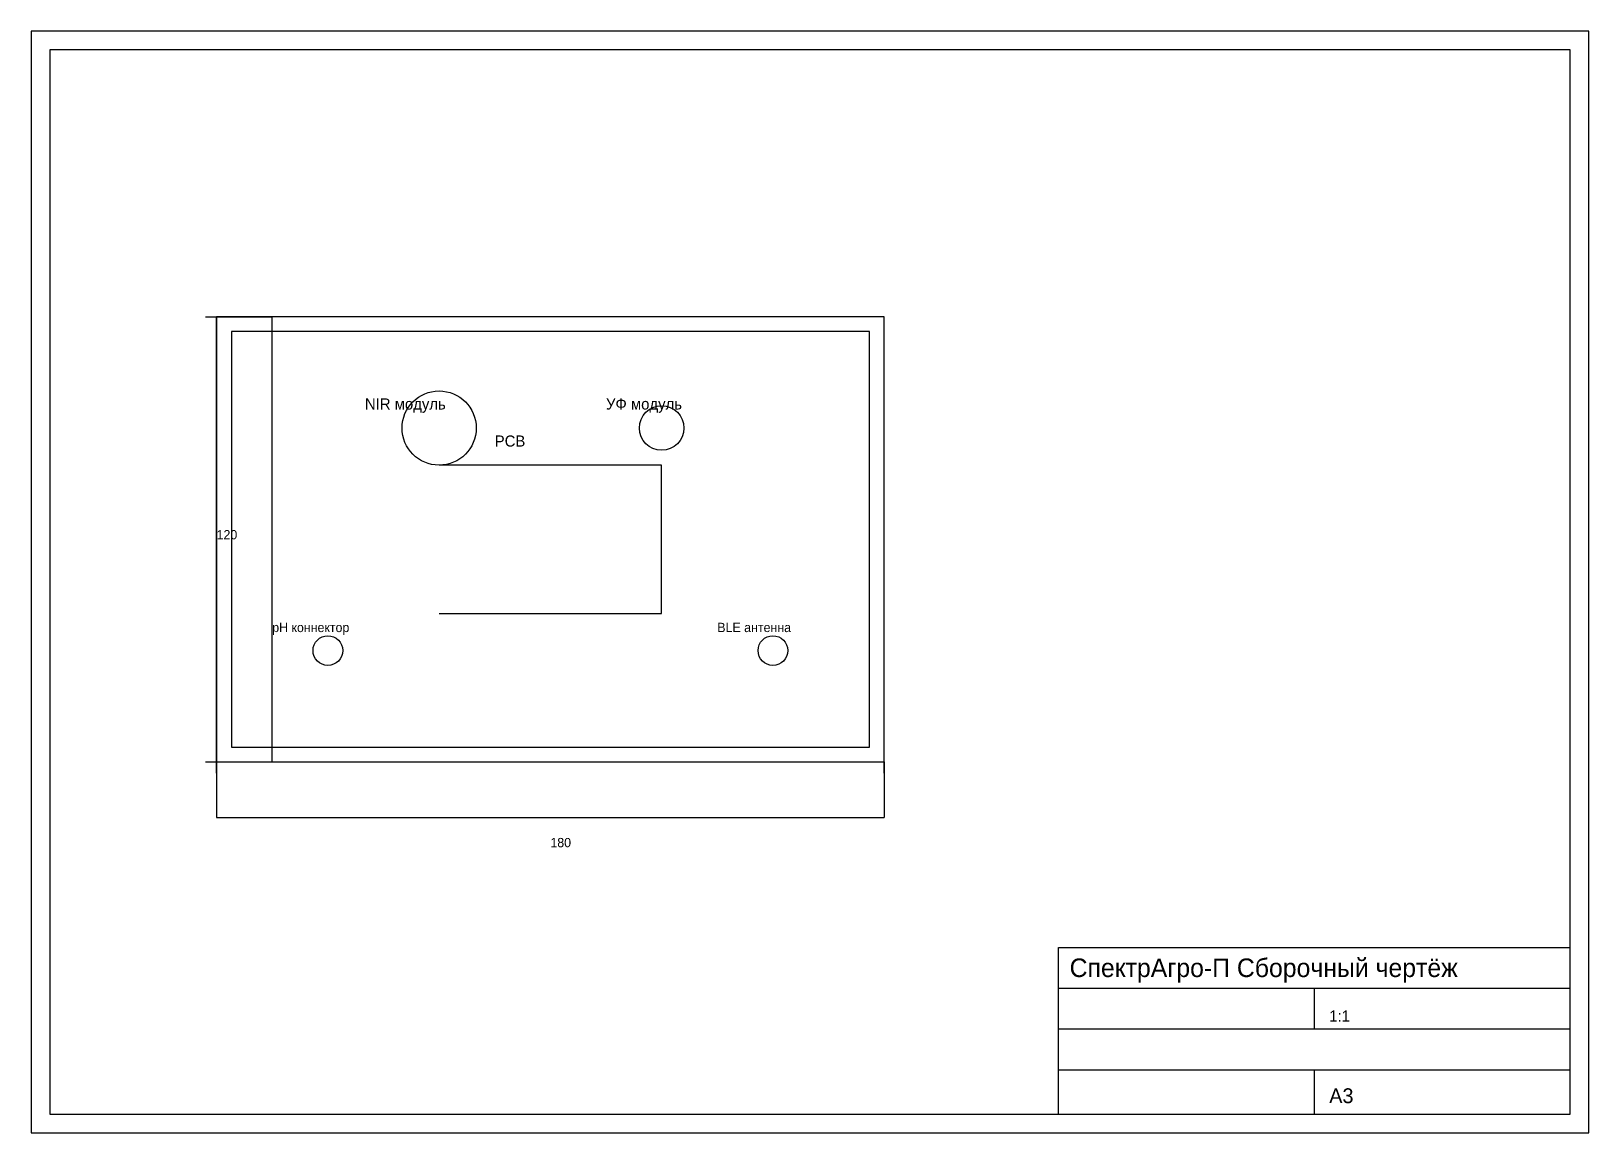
# Model space of a CAD drawing. Header units: metres. Extents: x 0 to 420, y 0 to 297.
import ezdxf

# ---------------------------------------------------------------- set-up
doc = ezdxf.new("R2010")
doc.units = ezdxf.units.M

msp = doc.modelspace()

# ---------------------------------------------------------------- linework, layer by layer
for p, q in [((420, 297), (0, 297)), ((0, 297), (0, 0)), ((420, 0), (420, 297)), ((415, 292), (5, 292)), ((5, 292), (5, 5)), ((415, 5), (415, 292)), ((47, 220), (53, 220)), ((50, 100), (50, 220)), ((50, 220), (65, 220)), ((65, 100), (65, 220)), ((50, 97), (50, 103)), ((230, 97), (230, 103)), ((47, 100), (53, 100)), ((50, 100), (230, 100)), ((50, 100), (50, 85)), ((50, 100), (65, 100)), ((230, 100), (230, 85)), ((50, 85), (230, 85)), ((277, 5), (277, 50)), ((277, 50), (415, 50)), ((346, 50), (346, 50)), ((277, 39), (415, 39)), ((346, 28), (346, 39)), ((277, 28), (415, 28)), ((277, 17), (415, 17)), ((346, 5), (346, 17)), ((5, 5), (415, 5)), ((0, 0), (420, 0))]:
    msp.add_line(p, q)
for points in [[(50, 100), (230, 100), (230, 220), (50, 220)], [(54, 104), (226, 104), (226, 216), (54, 216)]]:
    msp.add_lwpolyline(points, close=True)
msp.add_lwpolyline([(110, 140), (170, 140), (170, 180), (110, 180)])
for centre, radius in [((110, 190), 10), ((170, 190), 6), ((80, 130), 4), ((200, 130), 4)]:
    msp.add_circle(centre, radius)

# ---------------------------------------------------------------- texts
for s, height, p in [('NIR модуль', 3, (90, 195)), ('УФ модуль', 3, (155, 195)), ('PCB', 3, (125, 185)), ('120', 2.5, (50, 160)), ('pH коннектор', 2.5, (65, 135)), ('BLE антенна', 2.5, (185, 135)), ('180', 2.5, (140, 77)), ('СпектрАгро-П Сборочный чертёж', 5, (280, 42)), ('1:1', 3, (350, 30)), ('А3', 4, (350, 8))]:
    msp.add_text(s, height=height).set_placement(p)

doc.saveas('drawing.dxf')
